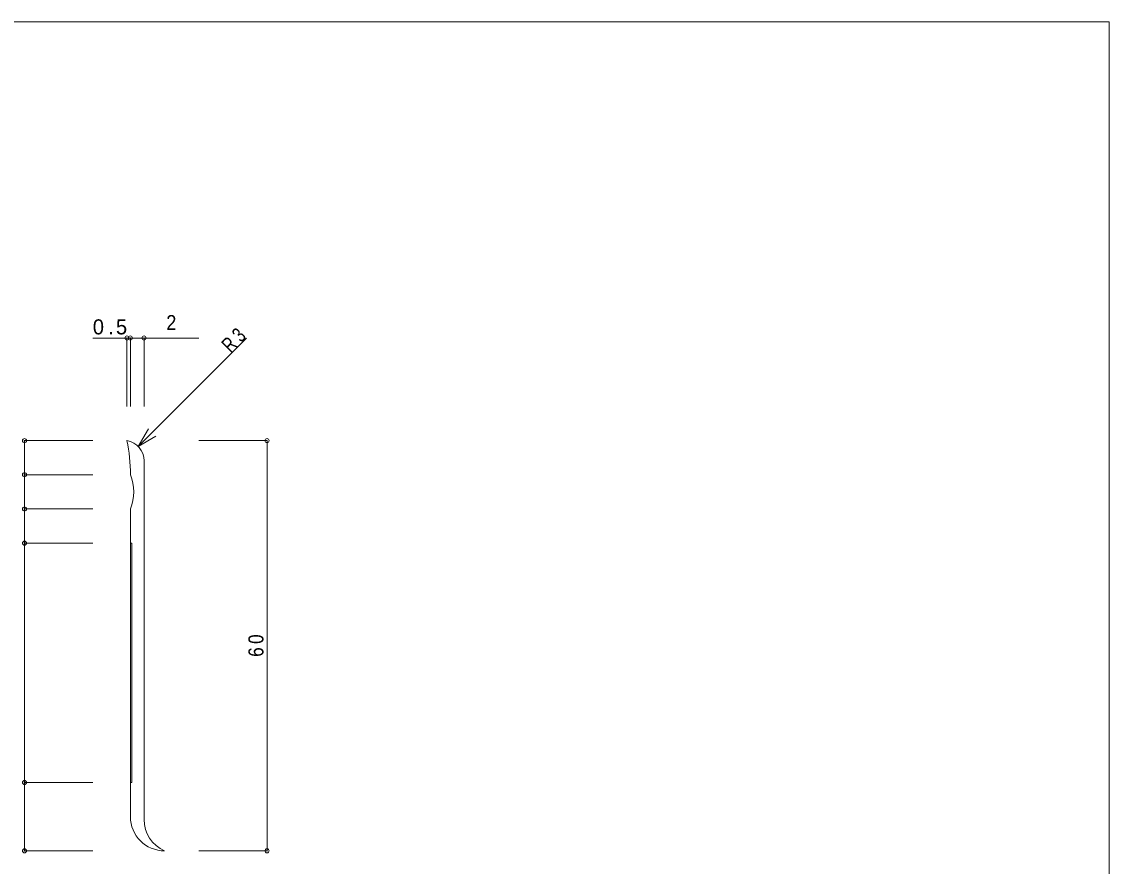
# Model space of a CAD drawing. Units: millimetres on the paper. Extents: x -141 to 141, y -98 to 98.
# Drawn here: x -18.1 to 141, y -26 to 97.5 of the extents above; entities that cross this region are included whole.
import ezdxf
from ezdxf.enums import TextEntityAlignment as Align

# ---------------------------------------------------------------- set-up
doc = ezdxf.new("R2010")
doc.units = ezdxf.units.MM
doc.header["$PDMODE"] = 32
doc.header["$PDSIZE"] = 0.6
for name, color, linetype, lineweight in [('0-0_ＫＢ製品', 2, 'Continuous', 9), ('0-3_寸法', 4, 'Continuous', 9), ('0-4_引出線字', 4, 'Continuous', 9), ('0-8_他製品', 7, 'Continuous', 9), ('F-0_図面枠', 5, 'Continuous', 9)]:
    doc.layers.add(name, color=color, linetype=linetype, lineweight=lineweight)
doc.styles.add('HGｺﾞｼｯｸM', font='')
doc.styles.get('HGｺﾞｼｯｸM').set_extended_font_data('HGｺﾞｼｯｸM')

msp = doc.modelspace()

# ---------------------------------------------------------------- linework, layer by layer
at = {"layer": '0-0_ＫＢ製品'}
for p, q in [((-0.25, -19.167), (-0.25, 33.292)), ((-2.25, 26.25), (-2.25, -18.75))]:
    msp.add_line(p, q, dxfattribs=at)
for centre, radius, start, end in [((-3.25, 33.292), 3, 0, 80.40593), ((-27.85, 31.215), 25.6, 0.07833, 11.34286), ((-8.25, 28.75), 6.5, 337.38014, 22.61986), ((2.75, -18.75), 5, 180, 270), ((4.75, -19.167), 5, 180, 246.42182)]:
    msp.add_arc(centre, radius, start, end, dxfattribs=at)
at = {"layer": '0-3_寸法'}
for p, q in [((-2.25, 51.25), (-7.75, 51.25)), ((-2.75, 51.25), (-2.75, 41.25)), ((-2.25, 51.25), (-2.25, 41.25)), ((7.75, 51.25), (-2.25, 51.25)), ((-0.25, 51.25), (-0.25, 41.25)), ((-17.75, 36.25), (-17.75, 31.25)), ((-17.75, 36.25), (-7.75, 36.25)), ((17.75, 36.25), (7.75, 36.25)), ((17.75, -23.75), (17.75, 36.25)), ((-17.75, 31.25), (-7.75, 31.25)), ((-17.75, 31.25), (-17.75, 26.25)), ((-17.75, 26.25), (-7.75, 26.25)), ((-17.75, 26.25), (-17.75, 21.25)), ((-17.75, 21.25), (-7.75, 21.25)), ((-17.75, 21.25), (-17.75, -13.75)), ((-17.75, -13.75), (-7.75, -13.75)), ((-17.75, -13.75), (-17.75, -23.75)), ((-17.75, -23.75), (-7.75, -23.75)), ((17.75, -23.75), (7.75, -23.75))]:
    msp.add_line(p, q, dxfattribs=at)
for p in [(-2.75, 51.25), (-2.25, 51.25), (-0.25, 51.25), (-17.75, 36.25), (17.75, 36.25), (-17.75, 31.25), (-17.75, 26.25), (-17.75, 21.25), (-17.75, -13.75), (-17.75, -23.75), (17.75, -23.75)]:
    msp.add_point(p, dxfattribs=at)
at = {"layer": '0-4_引出線字'}
for q in [(14.75, 51.25), (0.392, 37.99), (1.49, 36.892)]:
    msp.add_line((-1.108, 35.392), q, dxfattribs=at)
at = {"layer": '0-8_他製品'}
for p, q in [((-2.25, 21.25), (-2.05, 21.25)), ((-2.05, 21.25), (-2.05, -13.75)), ((-2.25, -13.75), (-2.05, -13.75))]:
    msp.add_line(p, q, dxfattribs=at)
at = {"layer": 'F-0_図面枠'}
for p, q in [((-141, 97.5), (141, 97.5)), ((141, 97.5), (141, -97.5))]:
    msp.add_line(p, q, dxfattribs=at)

# ---------------------------------------------------------------- texts
at = {"layer": '0-3_寸法', "color": 7, "style": 'HGｺﾞｼｯｸM', "width": 0.9}
msp.add_text('2', height=2.199, dxfattribs=at).set_placement((3, 51.75), align=Align.BOTTOM_LEFT)
at = {"layer": '0-3_寸法', "color": 7, "insert": (-7.75, 51.75), "char_height": 2.199, "attachment_point": 7, "style": 'HGｺﾞｼｯｸM'}
msp.add_mtext('\\T1.38;0.5', dxfattribs=at)
at = {"layer": '0-3_寸法', "color": 7, "insert": (17.25, 4.625), "char_height": 2.199, "attachment_point": 7, "rotation": 90, "style": 'HGｺﾞｼｯｸM'}
msp.add_mtext('\\T1.36;\\W0.85;60', dxfattribs=at)
at = {"layer": '0-4_引出線字', "color": 7, "insert": (12.452, 48.952), "char_height": 2.199, "attachment_point": 7, "rotation": 45, "style": 'HGｺﾞｼｯｸM'}
msp.add_mtext('\\T1.36;\\W0.75;R3', dxfattribs=at)

doc.saveas('drawing.dxf')
